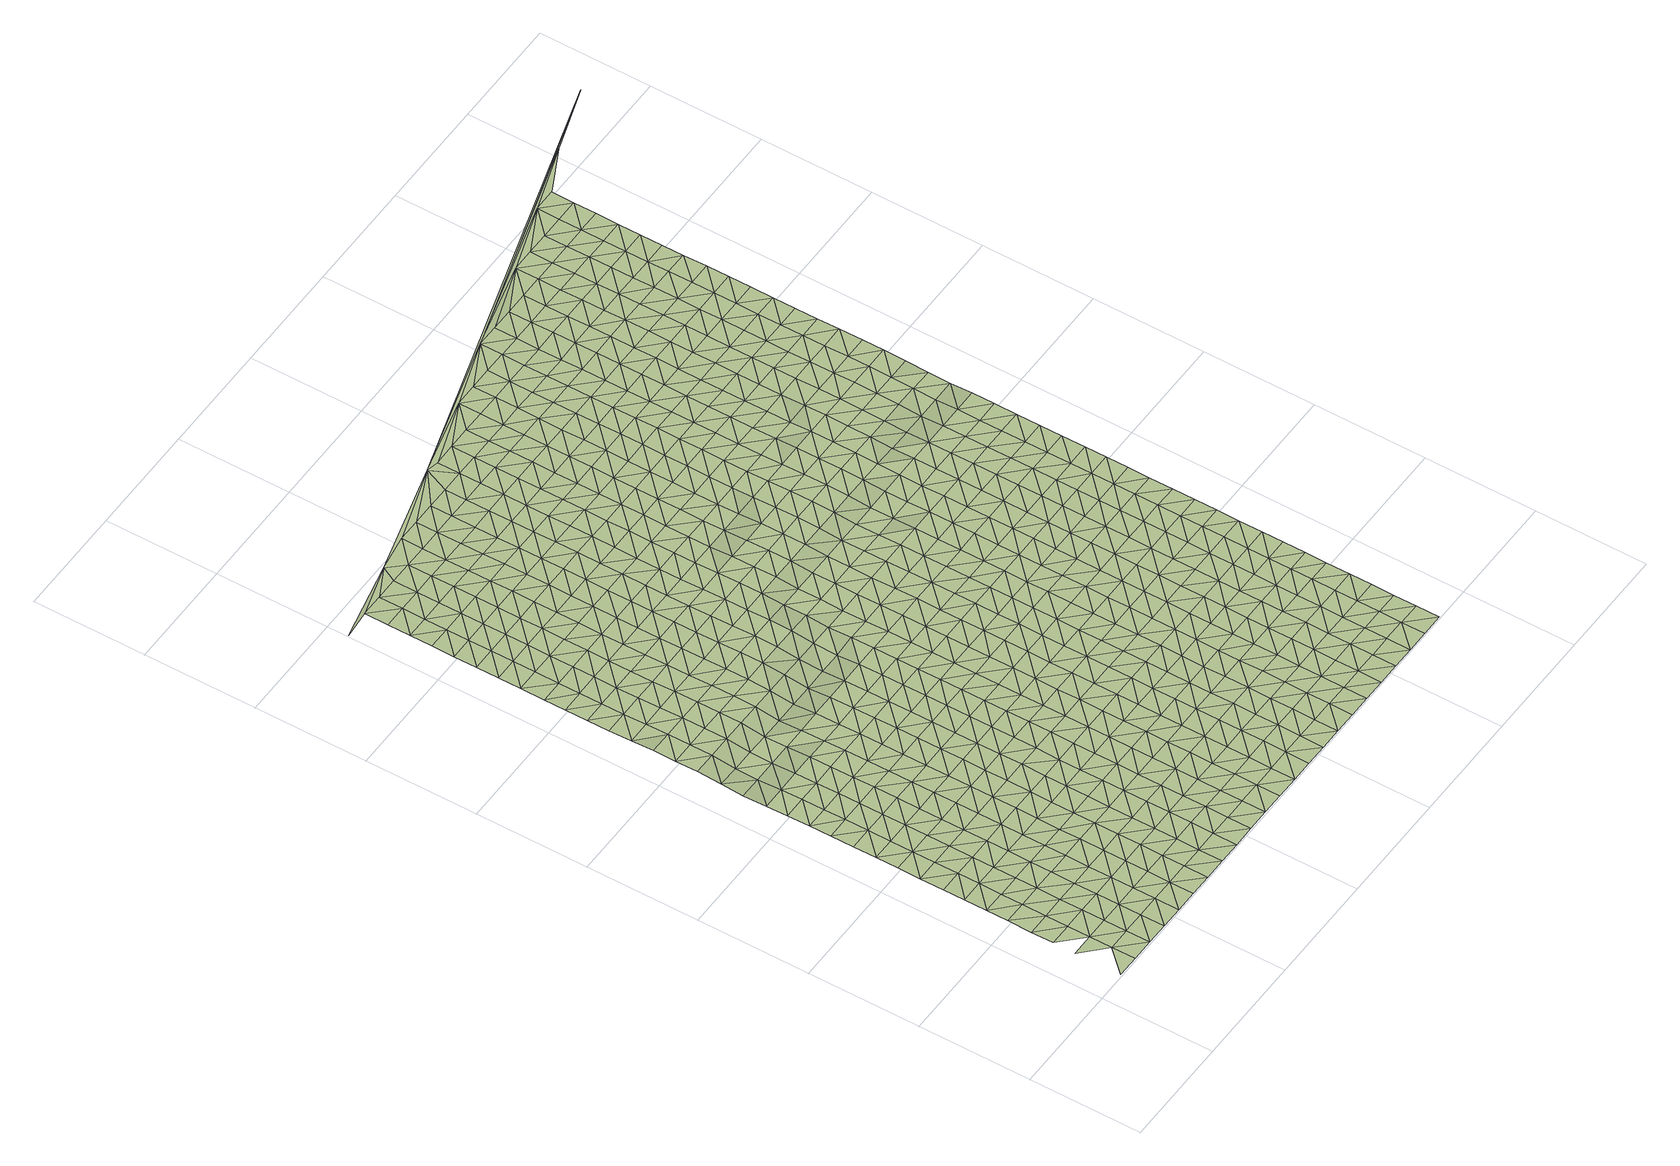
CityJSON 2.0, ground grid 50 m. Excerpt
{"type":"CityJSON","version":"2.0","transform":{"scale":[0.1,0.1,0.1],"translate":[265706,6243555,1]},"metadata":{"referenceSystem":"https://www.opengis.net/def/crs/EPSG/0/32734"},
"CityObjects":{
"terrain1":{"type":"TINRelief","geometry":[{"type":"CompositeSurface","lod":"1","boundaries":[[[0,1,2]],[[3,0,4]],[[5,6,7]],[[0,2,8]],[[7,6,4]],[[9,5,10]],[[4,0,11]],[[10,5,7]],[[8,11,0]],[[12,9,13]],[[13,9,10]],[[14,7,4]],[[11,15,4]],[[16,17,12]],[[10,7,14]],[[14,4,15]],[[12,13,18]],[[11,8,19]],[[12,18,16]],[[17,20,21]],[[13,10,22]],[[8,23,19]],[[14,22,10]],[[20,24,21]],[[11,25,15]],[[17,16,20]],[[26,18,13]],[[11,19,25]],[[22,26,13]],[[14,15,27]],[[28,29,24]],[[16,18,30]],[[20,31,24]],[[27,22,14]],[[27,15,25]],[[26,30,18]],[[28,32,29]],[[24,31,28]],[[23,33,19]],[[20,16,34]],[[35,26,22]],[[30,36,16]],[[25,19,33]],[[23,37,33]],[[22,27,35]],[[20,34,31]],[[32,38,39]],[[16,36,34]],[[40,32,28]],[[38,41,39]],[[26,42,30]],[[32,40,38]],[[26,35,43]],[[28,31,44]],[[27,25,45]],[[25,33,46]],[[42,36,30]],[[44,31,34]],[[26,43,42]],[[27,45,35]],[[47,41,48]],[[45,25,46]],[[41,38,48]],[[33,37,49]],[[50,40,28]],[[28,44,51]],[[36,52,34]],[[43,35,53]],[[36,42,54]],[[55,56,47]],[[49,46,33]],[[37,57,49]],[[28,51,50]],[[45,53,35]],[[48,58,47]],[[44,34,52]],[[38,40,59]],[[36,54,52]],[[42,43,60]],[[55,47,58]],[[61,62,56]],[[40,50,59]],[[43,53,60]],[[63,51,44]],[[64,45,46]],[[65,48,38]],[[66,46,49]],[[67,54,42]],[[56,55,61]],[[63,44,52]],[[62,68,69]],[[64,46,66]],[[38,59,65]],[[42,60,67]],[[49,57,70]],[[50,51,71]],[[72,53,45]],[[73,58,48]],[[74,69,68]],[[62,61,68]],[[63,71,51]],[[54,75,52]],[[67,76,54]],[[45,64,72]],[[48,65,73]],[[55,58,77]],[[60,53,78]],[[75,63,52]],[[50,79,59]],[[80,66,49]],[[54,76,75]],[[49,70,81]],[[71,82,50]],[[55,77,61]],[[83,74,84]],[[78,67,60]],[[74,68,85]],[[77,58,73]],[[78,53,72]],[[50,82,79]],[[49,81,80]],[[86,64,66]],[[87,65,59]],[[88,83,84]],[[74,85,84]],[[71,63,89]],[[90,76,67]],[[91,63,75]],[[92,68,61]],[[77,93,61]],[[86,66,80]],[[79,87,59]],[[90,67,78]],[[81,70,94]],[[95,72,64]],[[96,73,65]],[[63,91,89]],[[92,85,68]],[[71,97,82]],[[88,98,99]],[[61,93,92]],[[88,84,100]],[[75,76,101]],[[76,90,102]],[[64,86,95]],[[65,87,96]],[[103,77,73]],[[81,104,80]],[[105,99,98]],[[106,78,72]],[[71,89,97]],[[88,100,98]],[[79,82,107]],[[76,102,101]],[[104,81,94]],[[108,91,75]],[[84,85,109]],[[90,78,106]],[[110,85,92]],[[96,103,73]],[[106,72,95]],[[77,111,93]],[[80,112,86]],[[87,79,107]],[[82,97,107]],[[105,113,114]],[[109,100,84]],[[75,101,108]],[[85,110,109]],[[104,112,80]],[[105,98,115]],[[91,116,89]],[[117,102,90]],[[77,103,111]],[[93,118,92]],[[86,119,95]],[[96,87,120]],[[114,113,121]],[[90,106,117]],[[105,115,113]],[[94,122,104]],[[97,89,116]],[[91,108,116]],[[119,86,112]],[[87,107,120]],[[123,98,100]],[[93,111,118]],[[124,100,109]],[[102,125,101]],[[126,110,92]],[[95,127,106]],[[121,128,129]],[[117,130,102]],[[103,96,131]],[[107,97,132]],[[123,115,98]],[[120,133,96]],[[127,95,119]],[[128,121,113]],[[100,124,123]],[[101,125,108]],[[112,104,134]],[[102,130,125]],[[92,118,126]],[[104,122,135]],[[132,97,116]],[[111,103,131]],[[136,129,137]],[[138,109,110]],[[139,117,106]],[[131,96,133]],[[120,107,140]],[[104,135,134]],[[137,129,128]],[[106,127,139]],[[112,141,119]],[[113,115,142]],[[140,107,132]],[[110,126,138]],[[143,115,123]],[[111,144,118]],[[145,146,136]],[[147,116,108]],[[148,124,109]],[[125,149,108]],[[117,150,130]],[[151,133,120]],[[111,131,144]],[[137,145,136]],[[112,134,141]],[[152,117,139]],[[115,143,142]],[[153,135,122]],[[127,119,154]],[[113,155,128]],[[108,149,147]],[[151,120,140]],[[109,138,148]],[[126,118,156]],[[157,132,116]],[[124,158,123]],[[117,152,150]],[[125,130,159]],[[146,160,161]],[[118,144,156]],[[119,141,154]],[[162,146,145]],[[113,142,155]],[[131,133,163]],[[128,164,137]],[[127,165,139]],[[157,116,147]],[[166,133,151]],[[124,148,158]],[[167,140,132]],[[135,168,134]],[[169,143,123]],[[130,150,159]],[[153,170,135]],[[146,162,160]],[[131,163,144]],[[125,171,149]],[[172,138,126]],[[173,174,161]],[[156,175,126]],[[163,133,166]],[[127,154,165]],[[128,155,164]],[[176,145,137]],[[141,134,168]],[[152,139,177]],[[132,157,167]],[[135,170,168]],[[123,158,169]],[[178,151,140]],[[143,179,142]],[[138,172,148]],[[125,159,171]],[[126,175,172]],[[173,161,160]],[[156,144,180]],[[147,149,181]],[[150,152,177]],[[182,183,174]],[[164,176,137]],[[139,165,177]],[[184,162,145]],[[155,142,179]],[[180,144,163]],[[167,178,140]],[[143,169,179]],[[153,185,170]],[[141,186,154]],[[187,166,151]],[[148,188,158]],[[149,171,181]],[[141,168,189]],[[182,174,173]],[[190,175,156]],[[157,147,191]],[[192,183,193]],[[145,176,184]],[[172,188,148]],[[159,150,194]],[[165,154,186]],[[160,162,195]],[[190,156,180]],[[141,189,186]],[[150,177,196]],[[151,178,187]],[[197,163,166]],[[157,191,167]],[[198,168,170]],[[199,192,193]],[[164,155,200]],[[169,158,201]],[[191,147,181]],[[193,183,182]],[[155,179,202]],[[159,194,171]],[[150,196,194]],[[198,170,185]],[[162,184,195]],[[158,188,201]],[[172,175,203]],[[173,160,204]],[[205,175,190]],[[197,166,187]],[[155,202,200]],[[206,180,163]],[[176,164,207]],[[208,189,168]],[[177,165,209]],[[165,186,210]],[[171,211,181]],[[212,199,213]],[[178,167,214]],[[169,215,179]],[[172,203,188]],[[191,216,167]],[[175,205,203]],[[208,168,198]],[[199,193,217]],[[204,160,195]],[[201,218,169]],[[176,207,184]],[[209,196,177]],[[182,173,219]],[[163,197,206]],[[211,171,194]],[[200,207,164]],[[165,210,209]],[[220,190,180]],[[178,214,187]],[[215,202,179]],[[221,212,213]],[[214,167,216]],[[199,217,213]],[[169,218,215]],[[189,222,186]],[[201,188,223]],[[208,224,189]],[[219,173,204]],[[225,198,185]],[[226,191,181]],[[193,182,227]],[[206,220,180]],[[228,181,211]],[[223,188,203]],[[196,229,194]],[[230,205,190]],[[222,210,186]],[[195,184,231]],[[202,232,200]],[[233,234,221]],[[235,196,209]],[[189,224,222]],[[207,236,184]],[[197,187,237]],[[198,225,208]],[[227,217,193]],[[238,218,201]],[[225,185,239]],[[226,181,228]],[[214,240,187]],[[227,182,219]],[[202,215,232]],[[221,213,241]],[[242,216,191]],[[196,235,229]],[[190,220,230]],[[184,236,231]],[[238,201,223]],[[197,237,206]],[[243,211,194]],[[244,203,205]],[[245,204,195]],[[237,187,240]],[[246,207,200]],[[224,208,247]],[[248,209,210]],[[191,226,242]],[[232,249,200]],[[250,210,222]],[[213,217,251]],[[215,218,252]],[[253,214,216]],[[243,194,229]],[[205,230,244]],[[208,225,247]],[[254,217,227]],[[245,195,231]],[[255,218,238]],[[207,246,236]],[[256,228,211]],[[257,219,204]],[[258,223,203]],[[246,200,249]],[[210,250,248]],[[220,206,259]],[[260,235,209]],[[251,241,213]],[[237,261,206]],[[253,216,242]],[[217,254,251]],[[218,255,252]],[[241,233,221]],[[239,262,225]],[[222,224,263]],[[264,240,214]],[[232,215,265]],[[256,211,243]],[[224,247,266]],[[257,204,245]],[[203,244,258]],[[220,259,230]],[[267,226,228]],[[268,227,219]],[[269,231,236]],[[270,238,223]],[[259,206,261]],[[209,248,260]],[[229,235,271]],[[265,249,232]],[[224,266,263]],[[236,246,269]],[[214,253,264]],[[215,252,265]],[[272,237,240]],[[225,273,247]],[[274,250,222]],[[267,228,256]],[[268,219,257]],[[258,270,223]],[[275,241,251]],[[229,271,243]],[[276,242,226]],[[277,254,227]],[[278,255,238]],[[235,260,271]],[[273,225,262]],[[244,230,279]],[[280,245,231]],[[259,281,230]],[[272,240,264]],[[222,263,274]],[[269,282,231]],[[283,261,237]],[[284,246,249]],[[266,247,285]],[[286,248,250]],[[226,267,276]],[[227,268,277]],[[287,249,265]],[[238,270,278]],[[275,233,241]],[[243,288,256]],[[289,251,254]],[[290,253,242]],[[255,291,252]],[[244,279,258]],[[230,281,279]],[[285,247,273]],[[280,231,282]],[[248,286,260]],[[292,257,245]],[[237,272,283]],[[271,288,243]],[[284,249,287]],[[250,274,286]],[[293,259,261]],[[269,246,294]],[[290,242,276]],[[254,277,289]],[[255,278,291]],[[256,295,267]],[[263,266,296]],[[297,264,253]],[[298,265,252]],[[299,275,251]],[[300,266,285]],[[292,245,280]],[[262,301,273]],[[302,268,257]],[[294,282,269]],[[270,258,303]],[[293,261,283]],[[246,284,294]],[[288,295,256]],[[279,304,258]],[[271,260,305]],[[306,281,259]],[[263,296,274]],[[286,307,260]],[[266,300,296]],[[253,290,297]],[[291,298,252]],[[299,251,289]],[[308,272,264]],[[267,309,276]],[[268,302,277]],[[310,287,265]],[[270,303,278]],[[275,299,233]],[[262,311,301]],[[302,257,292]],[[303,258,304]],[[285,273,312]],[[260,307,305]],[[259,293,306]],[[295,309,267]],[[271,313,288]],[[280,282,314]],[[315,279,281]],[[274,316,286]],[[308,264,297]],[[317,282,294]],[[265,298,310]],[[318,283,272]],[[284,287,319]],[[276,320,290]],[[277,321,289]],[[273,301,312]],[[316,274,296]],[[322,300,285]],[[280,314,292]],[[291,278,323]],[[271,305,313]],[[309,320,276]],[[281,306,315]],[[321,277,302]],[[314,282,317]],[[303,324,278]],[[295,288,325]],[[307,286,326]],[[327,304,279]],[[272,308,318]],[[310,319,287]],[[328,293,283]],[[329,294,284]],[[290,330,297]],[[299,289,331]],[[285,312,322]],[[326,286,316]],[[278,324,323]],[[301,311,332]],[[296,300,333]],[[292,334,302]],[[335,298,291]],[[288,313,325]],[[321,331,289]],[[320,330,290]],[[279,315,327]],[[233,299,336]],[[295,337,309]],[[338,303,304]],[[328,283,318]],[[319,329,284]],[[334,292,314]],[[307,339,305]],[[340,306,293]],[[297,341,308]],[[342,317,294]],[[298,335,310]],[[343,307,326]],[[300,322,333]],[[335,291,323]],[[321,302,344]],[[296,345,316]],[[295,325,337]],[[330,341,297]],[[338,304,327]],[[331,346,299]],[[313,305,339]],[[320,309,347]],[[348,312,301]],[[349,324,303]],[[293,328,340]],[[307,343,339]],[[301,332,350]],[[344,302,334]],[[294,329,342]],[[308,351,318]],[[352,315,306]],[[353,314,317]],[[296,333,345]],[[346,336,299]],[[354,319,310]],[[312,348,322]],[[320,347,330]],[[355,331,321]],[[356,326,316]],[[341,351,308]],[[309,337,347]],[[301,350,348]],[[335,357,310]],[[303,338,349]],[[324,358,323]],[[306,340,352]],[[321,344,355]],[[353,317,342]],[[318,359,328]],[[313,360,325]],[[314,361,334]],[[362,327,315]],[[313,339,363]],[[354,310,357]],[[316,345,356]],[[364,343,326]],[[365,329,319]],[[366,341,330]],[[323,358,335]],[[351,359,318]],[[324,349,358]],[[367,350,332]],[[337,325,360]],[[322,368,333]],[[346,331,369]],[[313,363,360]],[[348,370,322]],[[331,355,371]],[[314,353,361]],[[347,366,330]],[[315,352,362]],[[328,372,340]],[[344,334,373]],[[329,365,342]],[[374,338,327]],[[365,319,354]],[[326,356,364]],[[343,375,339]],[[345,333,368]],[[376,357,335]],[[359,372,328]],[[322,370,368]],[[331,371,369]],[[351,341,377]],[[344,373,355]],[[336,346,378]],[[379,341,366]],[[334,361,373]],[[374,327,362]],[[376,335,358]],[[375,363,339]],[[337,380,347]],[[340,381,352]],[[350,382,348]],[[383,349,338]],[[343,364,375]],[[384,350,367]],[[337,360,385]],[[353,342,386]],[[372,381,340]],[[341,379,377]],[[365,387,342]],[[346,369,378]],[[351,388,359]],[[354,357,389]],[[356,345,390]],[[371,355,391]],[[337,385,380]],[[350,384,382]],[[338,374,383]],[[357,376,392]],[[345,368,393]],[[348,394,370]],[[361,353,386]],[[395,366,347]],[[358,349,396]],[[352,397,362]],[[373,391,355]],[[386,342,387]],[[336,398,233]],[[354,389,365]],[[399,360,363]],[[356,390,364]],[[351,377,388]],[[375,400,363]],[[389,357,392]],[[381,397,352]],[[345,393,390]],[[372,359,401]],[[369,371,402]],[[348,382,394]],[[380,395,347]],[[349,383,396]],[[399,385,360]],[[403,368,370]],[[404,379,366]],[[358,405,376]],[[362,406,374]],[[363,400,399]],[[371,391,402]],[[407,384,367]],[[408,373,361]],[[409,387,365]],[[359,388,401]],[[361,386,410]],[[397,406,362]],[[375,364,411]],[[372,412,381]],[[403,393,368]],[[390,413,364]],[[370,394,403]],[[409,365,389]],[[358,396,405]],[[366,395,404]],[[379,414,377]],[[376,415,392]],[[374,416,383]],[[369,417,378]],[[367,418,407]],[[361,410,408]],[[419,369,402]],[[375,411,400]],[[380,385,420]],[[384,421,382]],[[422,391,373]],[[364,413,411]],[[372,401,412]],[[423,385,399]],[[406,416,374]],[[388,377,414]],[[397,381,424]],[[386,387,425]],[[379,404,414]],[[376,405,415]],[[387,409,426]],[[369,419,417]],[[427,389,392]],[[394,382,421]],[[428,390,393]],[[385,423,420]],[[384,407,421]],[[373,408,422]],[[429,393,403]],[[336,378,398]],[[399,400,430]],[[431,402,391]],[[425,410,386]],[[383,432,396]],[[395,380,433]],[[381,412,424]],[[425,387,426]],[[416,434,383]],[[397,435,406]],[[430,400,411]],[[427,392,415]],[[393,429,428]],[[388,436,401]],[[437,413,390]],[[438,403,394]],[[389,439,409]],[[405,396,432]],[[395,433,404]],[[402,431,419]],[[388,414,440]],[[420,433,380]],[[431,391,422]],[[383,434,432]],[[418,441,407]],[[438,394,421]],[[397,424,435]],[[412,401,436]],[[442,423,399]],[[443,408,410]],[[416,406,444]],[[388,440,436]],[[389,427,439]],[[399,430,445]],[[390,428,437]],[[446,410,425]],[[413,447,411]],[[409,448,426]],[[404,449,414]],[[407,450,421]],[[415,405,451]],[[417,419,452]],[[453,429,403]],[[399,445,442]],[[417,398,378]],[[403,438,454]],[[433,455,404]],[[410,446,443]],[[405,432,456]],[[406,435,444]],[[431,457,419]],[[430,411,447]],[[458,420,423]],[[459,422,408]],[[416,460,434]],[[413,437,447]],[[441,450,407]],[[409,439,448]],[[449,440,414]],[[412,461,424]],[[462,425,426]],[[412,436,463]],[[404,455,449]],[[403,454,453]],[[405,456,451]],[[419,457,452]],[[427,415,464]],[[438,421,465]],[[466,428,429]],[[423,442,458]],[[408,443,459]],[[416,444,460]],[[467,445,430]],[[431,422,468]],[[469,433,420]],[[434,470,432]],[[435,424,461]],[[412,463,461]],[[465,421,450]],[[462,426,448]],[[439,427,464]],[[471,446,425]],[[467,430,447]],[[464,415,451]],[[429,453,466]],[[436,440,472]],[[473,437,428]],[[474,454,438]],[[470,456,432]],[[468,457,431]],[[449,475,440]],[[469,420,458]],[[459,468,422]],[[434,460,470]],[[441,476,450]],[[442,445,477]],[[417,452,398]],[[478,455,433]],[[446,471,443]],[[465,474,438]],[[425,462,471]],[[472,463,436]],[[435,479,444]],[[440,475,472]],[[467,477,445]],[[428,466,473]],[[435,461,480]],[[437,481,447]],[[453,454,482]],[[448,439,483]],[[439,464,484]],[[433,469,478]],[[449,455,485]],[[442,486,458]],[[487,465,450]],[[459,443,488]],[[451,456,489]],[[460,444,479]],[[490,452,457]],[[474,482,454]],[[470,491,456]],[[435,480,479]],[[492,457,468]],[[481,467,447]],[[437,473,481]],[[487,450,476]],[[442,477,486]],[[443,471,488]],[[439,484,483]],[[449,485,475]],[[462,448,493]],[[463,494,461]],[[466,453,495]],[[455,478,485]],[[496,463,472]],[[456,491,489]],[[457,492,490]],[[464,451,497]],[[482,495,453]],[[398,452,490]],[[465,498,474]],[[499,468,459]],[[462,493,471]],[[500,469,458]],[[470,460,501]],[[494,480,461]],[[502,458,486]],[[463,496,494]],[[465,487,503]],[[488,504,459]],[[493,448,483]],[[460,479,505]],[[472,475,506]],[[497,484,464]],[[467,507,477]],[[473,466,508]],[[509,467,481]],[[497,451,489]],[[470,501,491]],[[506,475,485]],[[465,503,498]],[[500,458,502]],[[499,459,504]],[[495,508,466]],[[460,505,501]],[[476,510,487]],[[511,478,469]],[[482,474,512]],[[488,471,513]],[[514,492,468]],[[467,509,507]],[[490,515,398]],[[516,486,477]],[[517,479,480]],[[513,471,493]],[[494,518,480]],[[481,473,519]],[[520,496,472]],[[483,484,521]],[[491,522,489]],[[472,506,523]],[[508,524,473]],[[474,498,512]],[[497,525,484]],[[469,500,511]],[[468,499,514]],[[478,526,485]],[[527,504,488]],[[492,528,490]],[[517,505,479]],[[482,529,495]],[[516,477,507]],[[491,501,522]],[[480,518,517]],[[530,502,486]],[[487,531,503]],[[472,523,520]],[[473,524,519]],[[487,510,532]],[[527,488,513]],[[484,525,521]],[[506,485,526]],[[533,509,481]],[[494,496,534]],[[535,493,483]],[[478,511,526]],[[482,512,529]],[[492,514,528]],[[536,497,489]],[[498,503,531]],[[500,502,530]],[[490,537,515]],[[508,495,538]],[[486,516,530]],[[487,532,531]],[[522,539,489]],[[540,499,504]],[[501,505,541]],[[494,534,518]],[[481,519,533]],[[496,520,534]],[[542,504,527]],[[535,483,521]],[[543,505,517]],[[544,523,506]],[[497,536,525]],[[507,509,545]],[[546,513,493]],[[490,528,537]],[[536,489,539]],[[495,529,538]],[[508,547,524]],[[511,500,548]],[[499,540,514]],[[544,506,526]],[[540,504,542]],[[505,543,541]],[[532,510,549]],[[498,550,512]],[[551,522,501]],[[517,518,552]],[[509,533,545]],[[498,531,553]],[[493,535,546]],[[500,530,548]],[[520,523,554]],[[516,507,555]],[[556,527,513]],[[525,557,521]],[[508,538,547]],[[552,518,534]],[[524,558,519]],[[529,512,550]],[[559,528,514]],[[544,554,523]],[[498,553,550]],[[525,536,557]],[[541,551,501]],[[511,560,526]],[[398,515,561]],[[516,555,530]],[[562,531,532]],[[563,539,522]],[[555,507,545]],[[548,564,511]],[[546,556,513]],[[540,559,514]],[[519,558,533]],[[565,542,527]],[[566,543,517]],[[524,547,558]],[[562,532,549]],[[517,552,567]],[[560,544,526]],[[537,528,568]],[[520,569,534]],[[535,521,570]],[[554,571,520]],[[511,564,560]],[[557,572,521]],[[522,551,563]],[[573,536,539]],[[574,553,531]],[[548,530,575]],[[529,576,538]],[[527,556,565]],[[517,567,566]],[[528,559,568]],[[529,550,577]],[[540,542,578]],[[535,570,546]],[[543,579,541]],[[552,534,569]],[[575,530,555]],[[520,571,569]],[[574,531,562]],[[570,521,572]],[[545,533,580]],[[547,538,576]],[[561,515,537]],[[558,581,533]],[[573,539,563]],[[529,577,576]],[[582,554,544]],[[583,557,536]],[[584,564,548]],[[540,578,559]],[[585,544,560]],[[537,568,586]],[[578,542,565]],[[543,566,579]],[[553,587,550]],[[588,551,541]],[[589,567,552]],[[533,581,580]],[[574,590,553]],[[584,548,575]],[[591,562,549]],[[592,555,545]],[[556,546,593]],[[544,585,582]],[[573,583,536]],[[570,594,546]],[[589,552,569]],[[558,547,595]],[[554,596,571]],[[587,577,550]],[[597,572,557]],[[559,598,568]],[[547,576,599]],[[553,590,587]],[[588,541,579]],[[560,564,600]],[[562,591,574]],[[556,593,565]],[[601,563,551]],[[566,567,602]],[[591,549,603]],[[592,545,580]],[[604,564,584]],[[593,546,594]],[[598,559,578]],[[558,595,581]],[[605,575,555]],[[547,599,595]],[[554,582,596]],[[557,583,597]],[[589,602,567]],[[586,561,537]],[[606,586,568]],[[569,571,607]],[[608,570,572]],[[564,604,600]],[[551,588,601]],[[609,585,560]],[[573,563,610]],[[590,574,611]],[[612,576,577]],[[555,592,605]],[[606,568,598]],[[613,577,587]],[[614,580,581]],[[615,578,565]],[[579,566,616]],[[617,584,575]],[[607,589,569]],[[571,596,607]],[[574,591,611]],[[593,618,565]],[[608,572,597]],[[602,619,566]],[[612,599,576]],[[620,594,570]],[[560,600,609]],[[581,595,614]],[[610,563,601]],[[577,613,612]],[[582,585,621]],[[622,583,573]],[[579,616,588]],[[605,617,575]],[[586,606,623]],[[615,565,618]],[[566,619,616]],[[603,624,591]],[[587,590,625]],[[626,604,584]],[[627,598,578]],[[590,611,628]],[[570,608,620]],[[596,582,621]],[[592,580,629]],[[630,593,594]],[[602,589,631]],[[585,609,621]],[[622,573,610]],[[614,632,580]],[[586,623,561]],[[633,589,607]],[[595,599,634]],[[635,597,583]],[[588,636,601]],[[598,627,606]],[[637,599,612]],[[590,628,625]],[[584,617,626]],[[578,615,627]],[[604,638,600]],[[592,629,605]],[[591,639,611]],[[640,613,587]],[[629,580,632]],[[630,594,620]],[[616,636,588]],[[589,633,631]],[[641,618,593]],[[602,642,619]],[[599,637,634]],[[639,591,624]],[[583,622,635]],[[600,638,609]],[[614,595,643]],[[561,644,398]],[[601,645,610]],[[607,596,646]],[[647,608,597]],[[596,621,648]],[[604,626,638]],[[587,625,640]],[[628,611,649]],[[606,650,623]],[[613,651,612]],[[593,630,641]],[[636,645,601]],[[602,631,642]],[[606,627,652]],[[643,632,614]],[[615,618,653]],[[617,605,654]],[[616,619,655]],[[595,634,643]],[[629,656,605]],[[596,648,646]],[[649,611,639]],[[647,597,635]],[[610,657,622]],[[650,561,623]],[[658,620,608]],[[659,633,607]],[[606,652,650]],[[613,640,651]],[[621,609,660]],[[661,637,612]],[[617,654,626]],[[615,653,627]],[[638,662,609]],[[645,657,610]],[[654,605,656]],[[653,618,641]],[[619,642,655]],[[625,628,663]],[[616,664,636]],[[649,665,628]],[[608,647,658]],[[607,646,659]],[[660,648,621]],[[666,629,632]],[[667,630,620]],[[622,668,635]],[[633,669,631]],[[609,662,660]],[[670,632,643]],[[612,651,661]],[[637,671,634]],[[625,663,640]],[[672,652,627]],[[628,665,663]],[[657,668,622]],[[561,650,673]],[[616,655,664]],[[638,626,674]],[[645,636,675]],[[642,631,669]],[[666,632,670]],[[654,676,626]],[[667,620,658]],[[633,659,669]],[[672,627,653]],[[677,656,629]],[[678,641,630]],[[635,679,647]],[[637,661,671]],[[680,643,634]],[[681,646,648]],[[640,682,651]],[[626,676,674]],[[683,648,660]],[[668,679,635]],[[636,664,675]],[[684,662,638]],[[685,657,645]],[[686,650,652]],[[629,666,677]],[[630,667,678]],[[672,687,652]],[[663,682,640]],[[688,653,641]],[[647,689,658]],[[690,654,656]],[[642,691,655]],[[646,681,659]],[[671,680,634]],[[648,683,681]],[[642,669,692]],[[657,685,668]],[[693,670,643]],[[661,651,694]],[[673,650,686]],[[638,674,684]],[[645,675,685]],[[652,687,686]],[[679,689,647]],[[695,660,662]],[[664,655,691]],[[653,688,672]],[[690,656,677]],[[688,641,678]],[[651,682,694]],[[642,692,691]],[[696,676,654]],[[658,697,667]],[[643,680,693]],[[698,666,670]],[[561,673,644]],[[699,669,659]],[[662,684,695]],[[689,697,658]],[[681,700,659]],[[671,661,701]],[[702,683,660]],[[668,703,679]],[[687,672,704]],[[694,705,661]],[[668,685,706]],[[686,707,673]],[[654,690,696]],[[674,676,708]],[[667,709,678]],[[710,675,664]],[[699,692,669]],[[698,670,693]],[[664,691,711]],[[659,700,699]],[[672,688,704]],[[712,677,666]],[[703,689,679]],[[660,695,702]],[[661,705,701]],[[697,709,667]],[[668,706,703]],[[713,680,671]],[[675,710,685]],[[686,687,714]],[[683,715,681]],[[676,696,708]],[[664,711,710]],[[716,684,674]],[[678,717,688]],[[666,698,712]],[[687,704,714]],[[680,713,693]],[[718,690,677]],[[719,691,692]],[[713,671,701]],[[683,702,715]],[[709,717,678]],[[699,720,692]],[[707,644,673]],[[706,685,721]],[[689,722,697]],[[681,723,700]],[[674,708,716]],[[689,703,724]],[[725,695,684]],[[726,707,686]],[[688,727,704]],[[719,711,691]],[[721,685,710]],[[718,677,712]],[[686,714,728]],[[692,720,719]],[[693,729,698]],[[730,696,690]],[[722,709,697]],[[717,727,688]],[[689,724,722]],[[681,715,723]],[[695,725,702]],[[703,706,731]],[[700,732,699]],[[684,716,725]],[[693,713,729]],[[686,728,726]],[[704,733,714]],[[731,706,721]],[[690,718,730]],[[708,696,734]],[[712,698,735]],[[711,736,710]],[[699,732,720]],[[700,723,732]],[[719,737,711]],[[727,733,704]],[[715,702,738]],[[717,709,739]],[[740,724,703]],[[729,735,698]],[[707,726,644]],[[709,722,741]],[[708,734,716]],[[728,714,742]],[[725,738,702]],[[696,730,734]],[[703,731,740]],[[711,737,736]],[[743,721,710]],[[718,712,744]],[[720,745,719]],[[709,741,739]],[[733,742,714]],[[717,746,727]],[[722,724,747]],[[723,715,748]],[[735,744,712]],[[745,720,732]],[[716,749,725]],[[728,750,726]],[[710,736,743]],[[715,738,748]],[[724,740,747]],[[731,721,751]],[[730,718,752]],[[737,719,753]],[[734,749,716]],[[742,750,728]],[[717,739,746]],[[754,741,722]],[[723,755,732]],[[733,727,756]],[[719,745,753]],[[744,752,718]],[[725,757,738]],[[644,726,758]],[[751,740,731]],[[743,751,721]],[[722,747,754]],[[723,748,755]],[[736,737,759]],[[749,757,725]],[[750,758,726]],[[727,746,756]],[[734,730,760]],[[733,761,742]],[[752,762,730]],[[737,753,759]],[[738,763,748]],[[741,764,739]],[[745,732,765]],[[754,766,741]],[[732,755,767]],[[743,736,768]],[[747,740,769]],[[757,763,738]],[[730,762,760]],[[758,770,644]],[[771,740,751]],[[733,756,761]],[[734,772,749]],[[750,742,773]],[[746,739,764]],[[745,765,753]],[[741,766,764]],[[736,759,768]],[[767,765,732]],[[769,754,747]],[[748,774,755]],[[769,740,771]],[[734,760,772]],[[742,761,773]],[[763,774,748]],[[757,749,775]],[[776,751,743]],[[750,777,758]],[[753,778,759]],[[768,779,743]],[[780,766,754]],[[755,781,767]],[[746,782,756]],[[746,764,783]],[[778,753,765]],[[749,772,775]],[[776,743,779]],[[750,773,777]],[[780,754,769]],[[774,781,755]],[[757,784,763]],[[770,758,785]],[[786,771,751]],[[787,768,759]],[[761,756,782]],[[746,783,782]],[[787,759,778]],[[766,788,764]],[[789,765,767]],[[757,775,784]],[[758,777,785]],[[751,776,786]],[[766,780,790]],[[781,791,767]],[[774,763,792]],[[793,769,771]],[[768,794,779]],[[761,795,773]],[[788,783,764]],[[766,790,788]],[[768,787,796]],[[789,767,791]],[[761,782,797]],[[780,769,793]],[[798,778,765]],[[774,792,781]],[[763,784,792]],[[770,799,644]],[[793,771,786]],[[777,773,795]],[[768,796,794]],[[761,797,795]],[[776,779,800]],[[778,798,787]],[[765,789,798]],[[801,790,780]],[[802,791,781]],[[782,783,803]],[[788,804,783]],[[776,800,786]],[[800,779,794]],[[780,793,801]],[[792,802,781]],[[777,805,785]],[[803,797,782]],[[777,795,806]],[[783,804,803]],[[787,807,796]],[[398,644,808]],[[787,798,809]],[[770,785,799]],[[788,790,810]],[[786,811,793]],[[789,791,812]],[[777,806,805]],[[801,813,790]],[[814,791,802]],[[794,796,807]],[[811,786,800]],[[787,809,807]],[[797,815,795]],[[788,810,804]],[[789,812,798]],[[790,813,810]],[[816,797,803]],[[812,791,814]],[[817,801,793]],[[815,806,795]],[[797,816,815]],[[817,793,811]],[[818,800,794]],[[819,809,798]],[[803,804,820]],[[794,807,821]],[[820,804,810]],[[819,798,812]],[[805,799,785]],[[801,822,813]],[[818,794,821]],[[801,817,823]],[[805,806,824]],[[825,811,800]],[[815,826,806]],[[807,809,827]],[[828,816,803]],[[801,823,822]],[[819,829,809]],[[803,820,830]],[[813,831,810]],[[811,825,817]],[[806,826,824]],[[800,818,825]],[[827,821,807]],[[809,829,827]],[[803,830,828]],[[815,816,832]],[[820,810,831]],[[813,822,831]],[[805,824,799]],[[815,832,826]],[[817,833,823]],[[816,828,832]],[[817,825,834]],[[818,821,835]],[[836,830,820]],[[837,821,827]],[[799,838,644]],[[822,823,833]],[[836,820,831]],[[817,834,833]],[[824,826,839]],[[818,835,825]],[[835,821,837]],[[828,830,840]],[[839,826,832]],[[836,840,830]],[[799,824,841]],[[822,842,831]],[[843,834,825]],[[822,833,844]],[[839,841,824]],[[843,825,835]],[[828,845,832]],[[842,836,831]],[[822,844,842]],[[840,846,828]],[[833,834,847]],[[841,848,799]],[[828,846,845]],[[843,849,834]],[[850,839,832]],[[847,844,833]],[[851,840,836]],[[852,836,842]],[[834,849,847]],[[839,850,841]],[[850,832,845]],[[836,852,851]],[[840,853,846]],[[854,848,841]],[[842,844,855]],[[856,844,847]],[[841,850,854]],[[840,851,853]],[[845,846,857]],[[844,856,855]],[[799,848,838]],[[858,852,842]],[[845,857,850]],[[848,854,859]],[[846,853,857]],[[842,855,858]],[[851,852,860]],[[850,861,854]],[[838,862,644]],[[853,851,860]],[[857,861,850]],[[852,858,860]],[[848,859,838]],[[859,854,863]],[[861,863,854]],[[857,853,864]],[[853,860,865]],[[863,866,859]],[[853,865,864]],[[867,861,857]],[[866,838,859]],[[861,867,863]],[[857,864,867]],[[863,868,866]],[[863,867,869]],[[868,838,866]],[[863,869,868]],[[838,868,870]],[[862,808,644]],[[838,870,862]]]}]}
},
"vertices":[
[230,105,17],[130,0,18],[230,0,18],[130,205,16],[230,205,17],[130,405,15],[130,305,16],[230,305,17],[330,0,18],[130,510,17],[230,405,16],[330,105,17],[130,605,18],[230,510,17],[330,305,17],[330,205,17],[230,705,18],[130,705,17],[230,605,17],[430,105,18],[230,800,18],[130,800,17],[330,405,16],[430,0,18],[130,905,17],[430,205,16],[330,510,17],[430,305,16],[230,1005,17],[130,1005,17],[330,605,17],[230,905,18],[130,1105,17],[530,105,18],[330,800,18],[430,405,16],[330,705,18],[530,0,17],[230,1205,17],[130,1205,17],[230,1105,17],[130,1310,16],[430,605,16],[430,510,17],[330,905,18],[530,305,18],[530,205,18],[130,1405,15],[230,1310,16],[631,105,17],[330,1105,17],[330,1005,17],[430,800,19],[530,405,16],[430,705,18],[230,1505,13],[130,1505,12],[631,0,16],[230,1405,15],[330,1205,17],[530,510,17],[230,1600,11],[130,1600,10],[430,905,18],[631,305,18],[330,1310,16],[631,205,18],[530,605,17],[230,1705,5],[130,1705,4],[731,0,16],[430,1005,17],[631,405,16],[330,1405,15],[130,1805,12],[530,800,19],[530,705,17],[330,1505,13],[631,510,18],[430,1205,17],[731,205,18],[731,105,17],[430,1105,17],[130,1910,20],[230,1910,20],[230,1805,7],[731,305,18],[430,1310,16],[130,2010,18],[530,1005,17],[631,605,17],[530,905,18],[330,1705,5],[330,1600,11],[831,0,16],[731,405,17],[430,1405,15],[530,1105,17],[230,2110,19],[130,2110,18],[230,2010,19],[631,800,19],[631,705,17],[430,1505,14],[831,105,17],[130,2210,13],[731,510,18],[530,1205,17],[631,905,19],[330,1910,20],[330,1805,7],[430,1600,12],[831,205,18],[230,2310,11],[130,2310,10],[230,2210,15],[631,1005,18],[731,605,17],[430,1705,7],[831,305,18],[530,1310,16],[130,2410,10],[931,0,16],[330,2110,19],[330,2010,19],[731,800,18],[430,1805,4],[831,405,17],[230,2410,10],[130,2510,9],[731,705,17],[530,1505,14],[631,1105,17],[530,1405,15],[931,205,19],[931,105,17],[130,2605,9],[230,2510,10],[430,1910,19],[831,510,17],[631,1205,17],[931,305,19],[330,2310,11],[330,2210,15],[530,1600,12],[230,2605,10],[130,2710,10],[731,1005,18],[430,2010,19],[731,905,20],[831,705,17],[631,1310,17],[831,605,18],[1031,0,16],[931,405,18],[330,2410,10],[530,1705,8],[731,1105,18],[430,2110,19],[831,800,18],[230,2810,11],[130,2810,9],[230,2710,10],[631,1505,15],[330,2510,10],[931,510,17],[631,1405,15],[731,1205,18],[1031,205,18],[430,2210,16],[1031,105,17],[831,905,22],[530,1910,18],[230,2910,10],[130,2910,8],[530,1805,3],[330,2605,10],[931,605,18],[731,1310,17],[430,2310,12],[631,1600,13],[831,1005,19],[230,3010,10],[130,3010,8],[330,2710,10],[1131,0,17],[1031,405,18],[731,1405,16],[530,2010,20],[1031,305,18],[631,1705,10],[831,1105,18],[130,3110,9],[230,3110,9],[931,800,17],[330,2810,11],[931,705,17],[731,1505,15],[1131,105,17],[130,3210,9],[430,2510,10],[530,2110,20],[430,2410,10],[631,1910,16],[330,2910,10],[631,1805,2],[731,1600,14],[430,2605,11],[1131,205,18],[1031,605,18],[1031,510,17],[931,905,20],[130,3310,9],[230,3310,9],[831,1310,17],[530,2310,14],[831,1205,18],[230,3210,9],[530,2210,16],[330,3010,10],[731,1705,10],[130,3415,10],[1131,405,19],[631,2010,20],[1131,305,18],[1231,105,17],[931,1105,18],[330,3110,9],[931,1005,20],[1031,800,18],[731,1805,2],[430,2810,12],[530,2410,12],[368,3484,9],[3,3405,9],[1031,705,18],[430,2710,11],[831,1505,15],[631,2110,20],[1231,0,17],[831,1405,16],[230,3415,10],[931,1205,18],[1031,905,18],[731,1910,13],[430,2910,11],[530,2605,11],[1231,205,18],[1131,605,18],[530,2510,11],[1131,510,17],[330,3310,9],[631,2310,15],[931,1310,17],[330,3210,9],[631,2210,17],[1031,1005,18],[430,3010,11],[731,2010,21],[831,1705,11],[1131,705,18],[831,1600,14],[1332,0,17],[1231,405,19],[931,1405,17],[631,2410,13],[1231,305,18],[1031,1105,18],[430,3110,11],[530,2710,11],[731,2110,21],[1131,800,18],[931,1505,16],[1332,105,17],[1231,510,17],[330,3415,10],[1031,1205,18],[430,3210,10],[731,2210,17],[831,1910,10],[530,2910,12],[831,1805,4],[530,2810,12],[931,1600,15],[631,2605,11],[1332,205,18],[1231,605,18],[631,2510,12],[1131,905,18],[430,3310,9],[1031,1310,17],[731,2310,15],[530,3010,12],[931,1705,12],[631,2710,12],[1131,1005,17],[1332,405,18],[1031,1405,17],[731,2410,13],[430,3415,9],[1332,305,18],[1432,105,17],[530,3110,11],[831,2110,21],[831,2010,21],[1231,800,18],[931,1805,5],[1231,705,18],[1031,1505,16],[1131,1105,17],[731,2510,12],[1432,0,16],[1432,205,19],[1231,905,18],[631,2910,13],[931,1910,7],[1332,510,17],[631,2810,12],[1031,1600,15],[731,2605,12],[1131,1205,17],[530,3210,10],[1432,305,19],[831,2310,16],[831,2210,18],[1231,1005,17],[1332,605,17],[931,2010,20],[1031,1705,14],[731,2710,12],[1131,1310,16],[530,3310,9],[1532,0,16],[1432,405,19],[631,3010,13],[831,2410,13],[530,3510,9],[1231,1105,17],[931,2110,20],[1332,800,18],[1031,1805,12],[1131,1405,17],[731,2810,13],[1332,705,18],[631,3110,12],[1432,510,17],[530,3415,9],[1231,1205,17],[1532,205,19],[931,2210,18],[1532,105,17],[1131,1505,16],[1031,1910,8],[731,2910,13],[831,2605,11],[631,3210,10],[1432,605,17],[831,2510,12],[931,2310,17],[1131,1600,16],[1332,1005,17],[731,3010,13],[1031,2010,14],[1332,905,18],[1432,705,18],[831,2710,12],[1231,1310,16],[1632,0,16],[1532,405,19],[631,3415,8],[1532,305,19],[631,3310,9],[1131,1705,15],[731,3110,11],[1031,2110,14],[1432,800,18],[931,2410,14],[1231,1505,16],[631,3510,9],[1231,1405,17],[1332,1205,17],[1131,1805,12],[1632,205,18],[1031,2210,20],[1632,105,16],[1332,1105,17],[831,2910,13],[831,2810,13],[1231,1600,16],[931,2605,10],[1532,605,16],[731,3210,9],[931,2510,11],[1532,510,17],[1632,305,18],[1332,1310,17],[1031,2310,18],[1131,1910,9],[876,3621,9],[1432,1005,17],[1432,905,18],[1231,1705,15],[731,3310,8],[1632,405,19],[1332,1405,16],[1031,2410,15],[1131,2010,12],[1732,105,16],[831,3110,9],[931,2710,10],[831,3010,13],[1532,800,18],[1231,1805,12],[1532,705,17],[1332,1505,17],[1031,2510,11],[1131,2110,12],[731,3510,9],[1732,0,16],[731,3415,9],[1432,1205,17],[1732,205,17],[831,3210,9],[1432,1105,17],[1231,1910,9],[931,2910,12],[931,2810,11],[1031,2605,10],[1632,605,16],[1632,510,17],[1532,905,18],[831,3310,9],[1131,2310,18],[1432,1310,17],[1131,2210,20],[1231,2010,12],[1332,1705,16],[1632,705,17],[1732,305,17],[1031,2710,11],[1332,1600,16],[1832,0,16],[1532,1105,17],[931,3110,9],[1231,2110,12],[1532,1005,17],[931,3010,12],[1632,800,18],[1031,2810,11],[1432,1505,17],[1832,105,16],[1131,2510,11],[831,3510,9],[1732,510,17],[1732,405,19],[1432,1405,16],[1131,2410,16],[831,3415,9],[1532,1205,17],[931,3210,9],[1231,2210,20],[1332,1910,10],[1031,2910,10],[1332,1805,14],[1131,2605,9],[1832,205,17],[1732,605,16],[1632,905,18],[931,3310,9],[1532,1310,17],[1231,2310,18],[1031,3010,10],[1432,1705,16],[1732,705,17],[1832,305,17],[1432,1600,16],[1932,0,16],[1632,1005,18],[1532,1405,16],[1332,2110,11],[1332,2010,11],[1732,800,17],[1832,405,19],[1131,2810,10],[1131,2710,10],[1532,1505,17],[1632,1105,17],[1932,105,16],[1031,3110,9],[1231,2510,11],[931,3510,9],[1231,2410,16],[931,3415,9],[1131,2910,9],[1432,1910,12],[1832,510,17],[1432,1805,15],[1231,2605,9],[1932,305,17],[1031,3310,9],[1632,1310,17],[1332,2310,19],[1632,1205,17],[1932,205,17],[1031,3210,9],[1332,2210,19],[1532,1600,16],[1732,1005,18],[1832,605,17],[1732,905,18],[2032,0,16],[1632,1405,16],[1932,405,18],[1131,3010,9],[1031,3415,9],[931,3610,9],[1732,1105,17],[1432,2110,10],[1432,2010,10],[1832,800,17],[1532,1805,15],[1231,2810,10],[1332,2410,17],[1532,1705,15],[1832,705,17],[1231,2710,10],[1632,1505,16],[1131,3110,9],[1031,3510,9],[1932,510,17],[1732,1205,17],[2032,205,16],[2032,105,16],[1832,905,18],[1532,1910,13],[1231,2910,9],[1332,2605,9],[1031,3610,9],[1932,605,17],[1332,2510,12],[1131,3310,9],[1432,2310,19],[1131,3210,9],[1432,2210,18],[1632,1600,16],[1832,1005,18],[1231,3010,9],[1932,705,17],[1732,1310,17],[2132,0,16],[2032,405,18],[1432,2410,18],[1532,2010,10],[2032,305,16],[1632,1705,16],[1832,1105,17],[1231,3110,9],[1332,2710,9],[1932,800,17],[1131,3415,9],[1732,1505,16],[1231,3710,10],[2132,105,16],[1432,2510,14],[1732,1405,16],[1231,3210,9],[1532,2210,18],[1532,2110,10],[1131,3510,9],[1632,1910,15],[1332,2910,10],[1632,1805,16],[1332,2810,9],[1432,2605,10],[2132,205,16],[1832,1205,17],[2032,605,17],[2032,510,17],[1231,3310,9],[1532,2310,19],[1932,1005,18],[1932,905,17],[1732,1705,16],[1432,2710,9],[1832,1310,17],[1732,1600,16],[1131,3610,10],[2132,405,18],[1532,2410,18],[1632,2010,10],[2132,305,16],[2232,105,16],[1932,1105,17],[1332,3110,10],[1332,3010,10],[2032,800,17],[1732,1805,16],[1432,2810,10],[1231,3415,9],[2032,705,17],[1832,1505,16],[1532,2510,15],[1632,2110,10],[2232,0,16],[1832,1405,17],[1932,1205,17],[1231,3510,9],[1732,1910,15],[1432,2910,12],[1832,1600,16],[1532,2605,11],[2232,205,16],[2132,605,17],[2132,510,17],[2032,905,18],[1332,3310,8],[1632,2310,19],[1932,1310,17],[1332,3210,9],[1632,2210,17],[1432,3010,12],[1832,1705,16],[1532,2710,10],[1231,3610,10],[2333,0,16],[2232,405,17],[1932,1405,17],[1332,3415,9],[2232,305,16],[2032,1105,18],[1432,3110,12],[1732,2110,11],[2032,1005,18],[1732,2010,11],[2132,800,17],[1532,2810,12],[1632,2410,19],[2132,705,17],[1932,1505,16],[2333,105,16],[2232,510,17],[1432,3210,10],[1732,2210,16],[2132,905,18],[1532,3810,10],[1632,2510,16],[1832,1910,15],[1532,2910,13],[1832,1805,16],[2333,205,16],[1332,3610,10],[2232,605,17],[1332,3510,10],[1432,3310,9],[2032,1310,17],[1732,2310,18],[2032,1205,18],[1632,2605,12],[1532,3010,13],[1832,2010,12],[1932,1705,16],[2232,705,17],[1932,1600,16],[2333,405,17],[1732,2410,19],[2333,305,16],[2132,1105,18],[1532,3110,12],[1632,2710,12],[1832,2110,12],[2132,1005,18],[2232,800,17],[1432,3415,8],[1332,3710,10],[2032,1505,17],[1732,2510,18],[2032,1405,17],[2132,1205,18],[1532,3210,11],[1632,2810,13],[2232,905,17],[1932,1910,16],[2333,510,17],[1932,1805,16],[2032,1600,16],[1732,2605,13],[1432,3610,9],[1432,3510,8],[1532,3310,10],[1632,2910,13],[2132,1310,17],[1832,2310,18],[1832,2210,14],[2232,1005,17],[2333,605,17],[2032,1705,16],[2132,1405,17],[1632,3010,13],[2232,1105,18],[1932,2110,14],[1932,2010,14],[2333,800,17],[2032,1805,16],[1732,2810,12],[1532,3415,8],[2333,705,17],[1732,2710,12],[1432,3710,10],[2132,1505,17],[1632,3110,12],[1832,2510,18],[1832,2410,19],[2232,1205,18],[2333,905,17],[1532,3510,7],[2032,1910,15],[2132,1600,16],[1632,3210,12],[2232,1310,17],[1932,2310,16],[1932,2210,10],[1832,2605,14],[1732,3010,12],[2032,2010,14],[1732,2910,12],[2132,1705,16],[1532,3710,9],[1632,3310,11],[1532,3610,8],[2333,1005,17],[2232,1405,17],[1832,2710,11],[2032,2110,14],[1632,3415,10],[2232,1505,17],[2333,1105,18],[1932,2510,19],[1932,2410,19],[2132,1805,16],[1732,3210,13],[1832,2810,12],[1732,3110,13],[1632,3510,8],[1932,2605,17],[2333,1205,18],[2032,2210,9],[1732,3310,12],[1832,2910,11],[2132,1910,15],[2232,1600,16],[1632,3610,7],[1932,2710,13],[2333,1310,17],[2032,2310,15],[1832,3010,11],[2132,2010,14],[1732,3415,11],[2232,1705,16],[1632,3710,7],[2032,2410,18],[2333,1505,17],[1732,3510,10],[2333,1405,17],[2232,1805,16],[1832,3210,13],[2132,2210,9],[1832,3110,13],[2132,2110,14],[2032,2510,19],[1932,2910,13],[1632,3810,8],[1932,2810,12],[2333,1600,16],[1732,3610,9],[2232,1910,15],[2333,1705,16],[2032,2710,15],[1732,3710,7],[2132,2310,15],[2032,2605,18],[1932,3010,13],[2232,2010,15],[1832,3415,12],[1832,3310,12],[2333,1805,16],[1732,3810,6],[2032,2810,13],[2132,2410,18],[1932,3210,14],[2232,2210,10],[1932,3110,14],[2232,2110,15],[2333,1910,16],[2032,2910,14],[2132,2605,18],[1832,3610,10],[2132,2510,19],[1832,3510,11],[2232,2310,14],[1932,3910,8],[2132,2710,15],[2032,3010,14],[2333,2010,16],[1932,3415,13],[1932,3310,14],[1832,3810,7],[1832,3710,8],[2232,2510,19],[2833,4205,13],[2232,2410,18],[2032,3210,14],[2132,2810,13],[2333,2210,10],[2032,3110,15],[2333,2110,16],[1932,3610,10],[1932,3510,12],[2132,2910,14],[2232,2710,16],[2333,2310,12],[2032,3310,14],[2232,2605,18],[2132,3110,15],[2132,3010,14],[1932,3810,8],[2232,2810,13],[1932,3710,8],[2333,2510,19],[2032,3510,11],[2333,2410,17],[2032,3415,13],[2132,3210,14],[2032,3610,9],[2232,3010,14],[2232,2910,14],[2333,2710,17],[2132,3310,14],[2333,2605,19],[2232,4010,12],[2032,3710,9],[2132,3415,13],[2032,3810,9],[2232,3210,15],[2333,2810,14],[2232,3110,15],[2132,3610,9],[2132,3510,11],[2333,3010,13],[2032,3910,9],[2333,2910,13],[2132,3710,9],[2232,3415,13],[2232,3310,15],[2232,3510,10],[2132,3810,9],[2333,3210,15],[2333,3110,15],[2232,3610,9],[2333,3310,14],[2132,3910,9],[2333,3415,11],[2232,3710,9],[2533,4110,11],[2232,3810,11],[2333,3610,10],[2333,3510,10],[2232,3910,11],[2333,3710,10],[2333,3910,11],[2333,3810,11],[2333,4010,12]
]}
